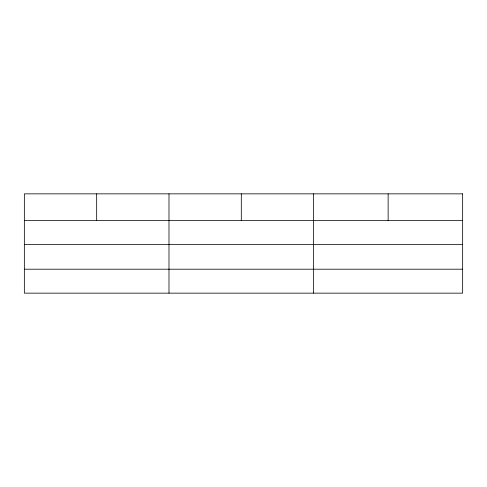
<?xml version="1.0" encoding="UTF-8"?>
<svg xmlns="http://www.w3.org/2000/svg" width="487" height="487" viewBox="0 0 487 487"><rect width="100%" height="100%" fill="white"/><g stroke="black" fill="none" stroke-linecap="round" stroke-linejoin="round"><path stroke-width="0.73" d="M24.35 220.574L462.65 220.574M24.35 244.523L462.65 244.523M24.35 269.201L462.65 269.201M388.139 193.85L388.139 220.574M313.628 193.85L313.628 293.15M241.308 193.85L241.308 220.574M168.989 193.85L168.989 293.15M96.67 193.85L96.67 220.574M462.65 193.85L24.35 193.85L24.35 293.15L462.65 293.15L462.65 193.85"/></g></svg>
